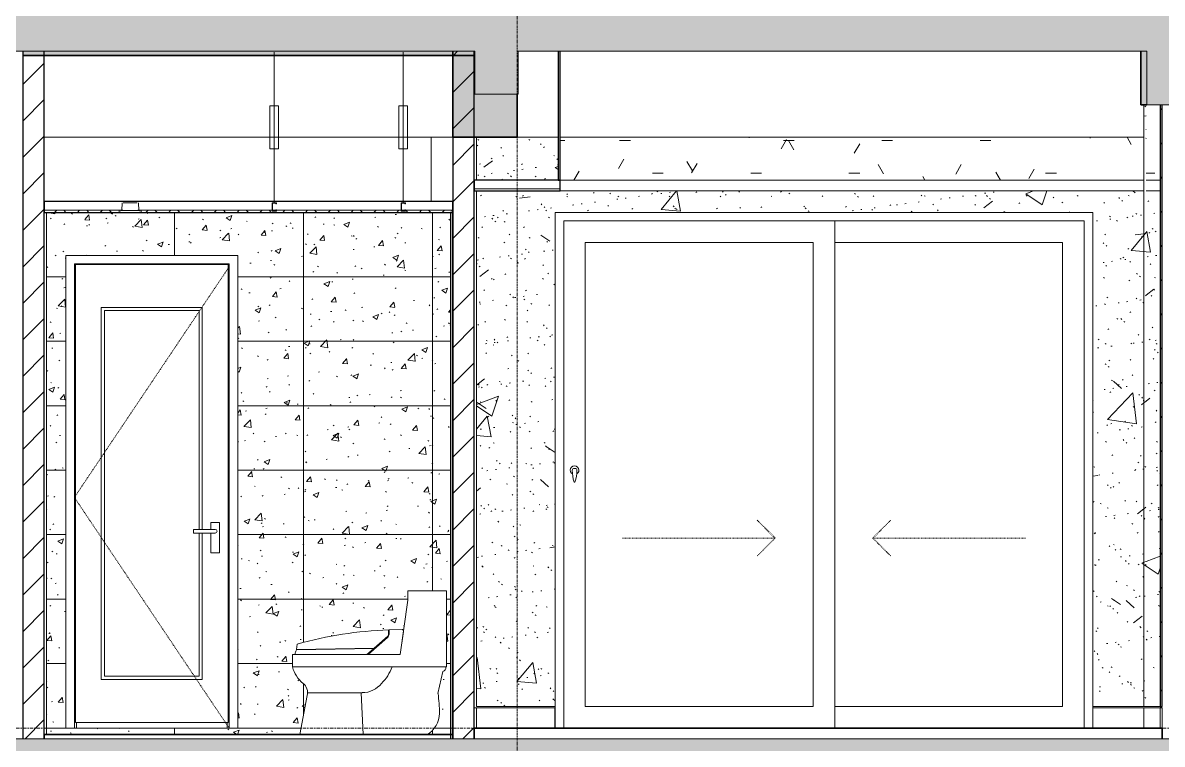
# Model space of a CAD drawing. Header units: millimetres. Extents: x -92143 to -2058, y -8802 to 35300.
# Drawn here: x -75337 to -70037, y 5525 to 8882 of the extents above; entities that cross this region are included whole.
import ezdxf

# ---------------------------------------------------------------- set-up
doc = ezdxf.new("R2010")
doc.units = ezdxf.units.MM
for name, pattern in [('Centre', [31.75, 6.35, -4.7625, 15.875, -4.7625]), ('Dash', [6.35, 3.175, -3.175]), ('Grid Line', [22.225, 12.7, -3.175, 3.175, -3.175])]:
    doc.linetypes.add(name, pattern=pattern)
for name, color, linetype, lineweight in [('0-1', 7, 'Continuous', 5), ('A-CLNG', 13, 'Continuous', 9), ('A-CLNG-1', 250, 'Continuous', 25), ('A-CLNG-2', 7, 'Continuous', 9), ('A-CLNG-PATT-1', 9, 'Continuous', 9), ('A-CLNG-PATT-3', 254, 'Continuous', 18), ('A-DETL-GENF', 92, 'Continuous', 9), ('A-DETL-GENF-1', 7, 'Continuous', 9), ('A-DETL-GENF-HDLN-1', 7, 'Dash', 9), ('A-DETL-THIN', 151, 'Continuous', 9), ('A-DOOR', 31, 'Continuous', 9), ('A-DOOR-1', 7, 'Continuous', 9), ('A-DOOR-FRAM', 31, 'Continuous', 9), ('A-DOOR-GLAZ', 31, 'Continuous', 9), ('A-DOOR-HDLN', 31, 'Dash', 18), ('A-FLOR-1', 10, 'Continuous', 35), ('A-FLOR-HRAL', 11, 'Continuous', 9), ('A-FLOR-HRAL-1', 253, 'Continuous', 18), ('A-FLOR-HRAL-2', 9, 'Continuous', 9), ('A-FLOR-LEVL-2', 51, 'Centre', 9), ('A-FLOR-PATT-1', 7, 'Continuous', 9), ('A-WALL-1', 7, 'Continuous', 9), ('A-WALL-2', 250, 'Continuous', 25), ('A-WALL-PATT-1', 7, 'Continuous', 9), ('A-WALL-PATT-2', 9, 'Continuous', 9), ('E-LITE-EQPM', 33, 'Continuous', 9), ('E-LITE-EQPM-1', 7, 'Continuous', 9), ('I-WALL-1', 250, 'Continuous', 25), ('I-WALL-2', 7, 'Continuous', 9), ('P-SANR-FIXT', 6, 'Continuous', 9), ('P-SANR-FIXT-1', 7, 'Continuous', 9), ('S-BEAM-1', 12, 'Continuous', 5), ('S-BEAM-2', 7, 'Continuous', 9), ('S-BEAM-3', 10, 'Continuous', 35), ('S-COLS-1', 7, 'Continuous', 9), ('S-GRID-1', 1, 'Grid Line', 9)]:
    doc.layers.add(name, color=color, linetype=linetype, lineweight=lineweight)
pattern_1 = [(45, (-51987.05, 14125), (-84.8528, 84.8528), [])]
pattern_2 = [(50, (-51987.05, 14125), (1093.104, -95.634), [114.3, -1257.3]), (355, (-51987, 14125), (-211.46, 1146.34), [91.44, -1005.84]), (100.451, (-51896, 14117), (881.656, 1050.7), [97.14, -1068.54]), (46.184, (-51987, 14429.8), (1626.475, -252.26), [171.45, -1885.95]), (96.636, (-51851.5, 14408.8), (1424.42, 1484.57), [145.71, -1602.81]), (351.184, (-51987, 14429.8), (1424.43, 1484.55), [137.16, -1508.76]), (21, (-51834.65, 14353.6), (909.686, -613.59), [114.3, -1257.3]), (326, (-51834.7, 14353.6), (370.81, 1105.13), [91.44, -1005.84]), (71.451, (-51758.8, 14302.5), (1280.503, 491.53), [97.14, -1068.54]), (37.5, (-51987.05, 14125), (18.5313, 507.33), [50.292, -943.356, 50.292, -970.788, -1009.65]), (37.5, (-51987.05, 14125), (18.5313, 507.33), [-2014.728, 50.292, -959.358]), (7.5, (-51987.05, 14125), (400.918, 601.084), [50.292, -531.876, 50.292, -920.496, -384.81]), (7.5, (-51987.05, 14125), (400.918, 601.084), [-1552.956, 50.292, -334.518]), (327.5, (-52326.9, 14125), (813.545, -34.374), [50.292, -330.708, 50.292, -1138.428, -1577.34]), (327.5, (-52326.9, 14125), (813.545, -34.374), [-1569.72, 50.292, -1527.048]), (317.5, (-52479.3, 14125), (888.775, 152.56), [50.292, -445.008, 50.292, -739.14, -1120.14]), (317.5, (-52479.3, 14125), (888.775, 152.56), [-1284.73, 50.29, -1069.85])]
pattern_3 = [(37.5, (-51987.05, 14125), (-4.79953, 146.8239), [5.029, -110.795, 5.029, -124.511, -123.825]), (37.5, (-51987.05, 14125), (-4.79953, 146.8239), [-245.364, 5.029, -118.796]), (7.5, (-51987.05, 14125), (134.8574, 215.0472), [5.029, -57.455, 5.029, -99.365, -40.005]), (7.5, (-51987.05, 14125), (134.8574, 215.0472), [-166.878, 5.029, -34.976]), (327.5, (-52080.78, 14125), (237.29776, 0.4316), [5.029, -33.071, 5.029, -132.131, -179.07]), (327.5, (-52080.78, 14125), (237.29776, 0.4316), [-175.26, 5.029, -174.041]), (317.5, (-52080.78, 14125), (229.067, 66.8792), [5.029, -14.021, 5.029, -84.887, -102.87]), (317.5, (-52080.78, 14125), (229.067, 66.8792), [-108.966, 5.029, -97.841])]

# ---------------------------------------------------------------- blocks, each defined once
blk = doc.blocks.new('NCV_TKTC_KET CAU_rvt-1-TKCS_MẶT CẮT E')
at = {"layer": 'A-FLOR-PATT-1'}
h = blk.add_hatch(color=256, dxfattribs=at)
h.paths.add_polyline_path([(-74122.9, 8730), (-73236.9, 8730), (-73236.9, 8750), (-75336.9, 8750), (-75336.9, 8730), (-74739.4, 8730)])
h.paths.add_polyline_path([(-20336.9, 8730), (-20336.9, 8750), (-22235.3, 8750), (-22235.3, 8730), (-20484.2, 8730)])
h.paths.add_polyline_path([(-66936.9, 8730), (-65032.3, 8730), (-65032.3, 8750), (-66936.9, 8750)])
h.paths.add_polyline_path([(-22438.4, 8730), (-22435.3, 8730.3), (-22435.3, 8750), (-22438.4, 8749.9), (-22438.4, 8741.9)])
h.paths.add_polyline_path([(-28536.9, 8730), (-28536.9, 8750), (-30435.3, 8750), (-30435.3, 8730), (-28807.5, 8730)])
h.paths.add_polyline_path([(-58736.9, 8730), (-56833.3, 8730), (-56833.3, 8750), (-58736.9, 8750)])
h.paths.add_polyline_path([(-50536.9, 8730), (-48635.6, 8730), (-48635.6, 8750), (-50536.9, 8750)])
h.paths.add_polyline_path([(-30635.3, 8730), (-30635.3, 8750), (-30638.4, 8750), (-30638.4, 8730)])
h.paths.add_polyline_path([(-40434.4, 8730), (-40434.4, 8750), (-42336.9, 8750), (-42336.9, 8730), (-40521.7, 8730)])
h.paths.add_polyline_path([(-48435.6, 8730), (-48433.3, 8730), (-48433.3, 8750), (-48435.6, 8750)])
at = {"layer": 'S-BEAM-1'}
for points in [[(-73336.9, 8350), (-73036.9, 8350), (-73036.9, 8550), (-73233.6, 8550), (-73233.6, 8750), (-73336.9, 8750), (-73336.9, 8412.6)], [(-70108.5, 8500), (-70108.5, 8750), (-70136.9, 8750), (-70136.9, 8500)]]:
    blk.add_hatch(color=256, dxfattribs=at).paths.add_polyline_path(points)
at = {"layer": 'A-FLOR-1'}
for p, q in [((-73236.9, 8730), (-73236.9, 8750.1)), ((-75336.9, 8730), (-73236.9, 8730))]:
    blk.add_line(p, q, dxfattribs=at)
at = {"layer": 'S-BEAM-2'}
for p, q in [((-73336.9, 8350), (-75236.9, 8350)), ((-73035.3, 8350), (-73036.9, 8350)), ((-72846.9, 8350), (-73035.3, 8350)), ((-70121.9, 8350), (-72836.9, 8350))]:
    blk.add_line(p, q, dxfattribs=at)
at = {"layer": 'S-BEAM-3'}
for p, q in [((-73336.9, 8750), (-73336.9, 8350)), ((-70136.9, 8750), (-70136.9, 8500)), ((-73036.9, 8350), (-73036.9, 8550)), ((-70136.9, 8500), (-70108.5, 8500)), ((-73336.9, 8350), (-73036.9, 8350))]:
    blk.add_line(p, q, dxfattribs=at)
at = {"layer": 'S-COLS-1'}
blk.add_line((-73036.9, 5695), (-73036.9, 5700), dxfattribs=at)
blk = doc.blocks.new('DOOR_CW_01 CANH MO-PANEL KINH - DIG_02-800x2200-CỬA NHÔM KÍNH-401063-TKCS_MẶT CẮT E')
at = {"layer": 'A-DETL-GENF-HDLN-1'}
for p, q in [((-50297.3, 6673.5), (-49577.3, 7747)), ((-49577.3, 5600), (-50297.3, 6673.5))]:
    blk.add_line(p, q, dxfattribs=at)
at = {"layer": 'A-DOOR-1'}
for p, q in [((-50297.3, 7760), (-50297.3, 5600)), ((-50297.3, 7760), (-49577.3, 7760)), ((-50292.3, 7758), (-50292.3, 5626)), ((-49582.3, 7758), (-50292.3, 7758)), ((-49582.3, 5626), (-49582.3, 7758)), ((-49577.3, 5600), (-49577.3, 7760)), ((-50172.3, 7558), (-49702.3, 7558)), ((-50172.3, 5826), (-50172.3, 7558)), ((-49717.3, 7543), (-50157.3, 7543)), ((-50157.3, 7543), (-50157.3, 5841)), ((-49717.3, 6524.5), (-49717.3, 7543)), ((-49702.3, 7558), (-49702.3, 6524.5)), ((-49743.2, 6524.5), (-49717.3, 6524.5)), ((-49743.2, 6507.5), (-49743.2, 6524.5)), ((-49642.3, 6524.5), (-49717.3, 6524.5)), ((-49662.1, 6556), (-49662.1, 6524.5)), ((-49622.6, 6556), (-49662.1, 6556)), ((-49622.6, 6416), (-49622.6, 6556)), ((-49717.3, 6507.5), (-49743.2, 6507.5)), ((-49717.3, 5841), (-49717.3, 6507.5)), ((-49642.3, 6507.5), (-49717.3, 6507.5)), ((-49702.3, 6507.5), (-49702.3, 5826)), ((-49662.1, 6507.5), (-49662.1, 6416)), ((-49662.1, 6416), (-49622.6, 6416)), ((-50157.3, 5841), (-49717.3, 5841)), ((-49702.3, 5826), (-50172.3, 5826)), ((-50292.3, 5626), (-49582.3, 5626)), ((-50287.3, 5600), (-50287.3, 5626)), ((-49587.3, 5600), (-49587.3, 5626))]:
    blk.add_line(p, q, dxfattribs=at)
for start, end in [(0, 90), (270, 360)]:
    blk.add_arc((-49642.3, 6516), 8.5, start, end, dxfattribs=at)
blk = doc.blocks.new('TOILET - TOILET-348229-TKCS_MẶT CẮT E')
at = {"layer": 'P-SANR-FIXT-1'}
for p, q in [((-48735.6, 6238.8), (-48735.6, 6196.1)), ((-48556.6, 6238.8), (-48735.6, 6238.8)), ((-48556.6, 5884.5), (-48556.6, 6238.8)), ((-48735.6, 6196.1), (-48772.1, 5942.7)), ((-48825.8, 6040.7), (-48825.8, 6057.1)), ((-48762.2, 6059.4), (-48823, 6057.8)), ((-48772.1, 5942.7), (-48756.8, 6048.9)), ((-48756.8, 6048.9), (-48760.2, 6058.1)), ((-49251, 5991.3), (-49254.7, 5965.3)), ((-48830.9, 6022.1), (-48920.2, 5942.7)), ((-48892.8, 5971.6), (-48829.5, 6027.8)), ((-48772.1, 5942.7), (-49273.5, 5942.7)), ((-49273.5, 5942.7), (-49273.5, 5884.5)), ((-49260.4, 5950.7), (-49260.4, 5942.7)), ((-49260.4, 5942.7), (-48926.9, 5942.7)), ((-49254.7, 5965.3), (-48892.8, 5971.6)), ((-48894.8, 5970), (-49253.9, 5963.7)), ((-48926.9, 5942.7), (-48894.8, 5970)), ((-48920.2, 5942.7), (-48772.1, 5942.7)), ((-49273.5, 5884.5), (-48556.6, 5884.5)), ((-48559.8, 5884.5), (-48556.6, 5884.5)), ((-48596, 5760.8), (-48574.2, 5863.3)), ((-49204, 5751.5), (-49237.9, 5570)), ((-48948.9, 5764.9), (-49202.5, 5764.9)), ((-48943.9, 5570), (-48954.1, 5764.9))]:
    blk.add_line(p, q, dxfattribs=at)
for centre, radius, start, end in [((-48763.6, 4249.5), 1808.7, 91.9695, 105.6338), ((-50067.9, 6068.4), 1244.9, 358.5564, 359.5142), ((-48762.2, 6057.2), 2.2, 24.5161, 91.4839), ((-48847.1, 6039.8), 24, 312.6549, 353.3451), ((-48850.1, 6040.7), 24.3, 328, 0), ((-49228.4, 5943), 32.8, 140.9297, 166.5514), ((-49128.9, 5924.8), 150, 195.5839, 230.9413), ((-49003.8, 5954.4), 206.2, 314.8639, 340.1683), ((-48578.4, 5881.7), 18.9, 283, 8.4414), ((-49259.2, 5764.2), 56.7, 347.0587, 50.9413), ((-48948.9, 5881.3), 116.3, 270, 321.1214), ((-49152.3, 5674.2), 563, 359.4277, 8.8404), ((-48706, 5669.8), 116.7, 300.6227, 359.4277)]:
    blk.add_arc(centre, radius, start, end, dxfattribs=at)
blk = doc.blocks.new('LIC_10-ĐÈN LED DOWNLIGHT ÂM TRẦN_ P_6W_ ÁNH SÁNG 4000K - LIC_10-ĐÈN LED DOWNLIGHT ÂM TRẦN_ P_6W_ ÁNH SÁNG 4000K-V5-TKCS_MẶT CẮT E')
at = {"layer": 'E-LITE-EQPM-1'}
for p, q in [((-74887.9, 8009), (-74887.9, 8000)), ((-74791, 8009), (-74882.9, 8009)), ((-74874.5, 8045), (-74877, 8009)), ((-74804.4, 8045), (-74869.4, 8045)), ((-74796.9, 8009), (-74799.4, 8045)), ((-74785.9, 8000), (-74785.9, 8009)), ((-74896.9, 8000), (-74896.9, 7998)), ((-74896.9, 7998), (-74891, 7998)), ((-74776.9, 7998), (-74896.9, 7998)), ((-74896.5, 8000), (-74893.4, 8000)), ((-74782.9, 8000), (-74895, 8000)), ((-74893.3, 8000), (-74876.1, 8000)), ((-74885.5, 8000), (-74882, 8000)), ((-74881.9, 8002), (-74881.9, 8000)), ((-74881.1, 8000), (-74878.6, 8000)), ((-74873.6, 8000), (-74800.3, 8000)), ((-74860.6, 8000), (-74853.3, 8000)), ((-74820.5, 8000), (-74813.3, 8000)), ((-74797.7, 8000), (-74780.6, 8000)), ((-74795.3, 8000), (-74792.7, 8000)), ((-74791.9, 8000), (-74791.9, 8002)), ((-74791.8, 8000), (-74788.4, 8000)), ((-74782.9, 7998), (-74776.9, 7998)), ((-74780.5, 8000), (-74778.1, 8000)), ((-74776.9, 7998), (-74776.9, 8000))]:
    blk.add_line(p, q, dxfattribs=at)
blk = doc.blocks.new('Railing - Railing-915990-TKCS_MẶT CẮT E')
at = {"layer": 'A-FLOR-HRAL-1'}
for p, q in [((-70036.9, 5695), (-70046.9, 5695)), ((-70046.9, 5695), (-70046.9, 5600)), ((-70036.9, 5600), (-70036.9, 5695)), ((-70046.9, 5600), (-70036.9, 5600))]:
    blk.add_line(p, q, dxfattribs=at)
at = {"layer": 'A-FLOR-HRAL-2'}
for p, q in [((-70360.3, 5600), (-70360.3, 5695)), ((-70360.3, 5695), (-70121.9, 5695)), ((-70121.9, 5600), (-70121.9, 5695)), ((-70121.9, 5695), (-70046.9, 5695))]:
    blk.add_line(p, q, dxfattribs=at)
blk = doc.blocks.new('Railing - Railing-945259-TKCS_MẶT CẮT E')
at = {"layer": 'A-FLOR-HRAL-2'}
for p, q in [((-73236.9, 5695), (-73226.9, 5695)), ((-73226.9, 5600), (-73226.9, 5695)), ((-73226.9, 5695), (-72862.4, 5695)), ((-72862.4, 5695), (-72862.4, 5600))]:
    blk.add_line(p, q, dxfattribs=at)
blk = doc.blocks.new('CL_01-VÁCH DỰNG THẠCH CAO CĂN HỘ LOẠI 1-5A4 - CL_01-VÁCH DỰNG THẠCH CAO CĂN HỘ LOẠI 1A-5-913485-TKCS_MẶT CẮT E')
at = {"layer": 'A-CLNG-PATT-3'}
h = blk.add_hatch(dxfattribs=at)
h.set_pattern_fill('FP_2', color=256, style=0, pattern_type=2)
h.set_pattern_definition([(0, (-51987.05, 14125), (609.6, 152.4), [50.292, -406.908, 50.292, -406.908, -2438.4]), (0, (-51987.05, 14125), (609.6, 152.4), [-914.4, 50.292, -864.108, 50.292, -406.908, -1066.8]), (0, (-51987.05, 14125), (609.6, 152.4), [-2286, 50.292, -254.508, 50.292, -711.708]), (120, (-51758.45, 14201.2), (-436.7823, 451.7291), [50.292, -406.908, 50.292, -2845.308]), (120, (-51758.45, 14201.2), (-436.7823, 451.7291), [-507.492, -406.908, 50.292, -864.108, -1524]), (120, (-51758.45, 14201.2), (-436.7823, 451.7291), [-1828.8, 50.292, -406.908, 50.292, -1016.508]), (120, (-51758.45, 14201.2), (-436.7823, 451.7291), [-2336.292, -254.508, 50.292, -711.708]), (240, (-51682.25, 14506), (-172.8177, -604.1291), [50.292, -406.908, 50.292, -406.908, -2438.4]), (240, (-51682.25, 14506), (-172.8177, -604.1291), [-914.4, 50.292, -864.108, 50.292, -406.908, -1066.8]), (240, (-51682.25, 14506), (-172.8177, -604.1291), [-2286, 50.292, -254.508, 50.292, -711.708])])
h.paths.add_polyline_path([(-70121.9, 8150), (-70121.9, 8350), (-72836.9, 8350), (-72836.9, 8150), (-71040.2, 8150)])
h.paths.add_polyline_path([(-70111.9, 8150), (-70046.9, 8150), (-70046.9, 8500), (-70111.9, 8500), (-70111.9, 8412.6)])
at = {"layer": 'A-CLNG-1'}
for p, q in [((-72846.9, 8750), (-72846.9, 8150)), ((-72836.9, 8150), (-72836.9, 8750)), ((-72846.9, 8150), (-72836.9, 8150))]:
    blk.add_line(p, q, dxfattribs=at)
blk = doc.blocks.new('NCV_TKTC_TANG 2_rvt-1-TKCS_MẶT CẮT E')
at = {"layer": 'A-CLNG-PATT-1'}
h = blk.add_hatch(dxfattribs=at)
h.set_pattern_fill('FP_4', color=256, style=0, pattern_type=2)
h.set_pattern_definition([(45, (-51987.05, 14125), (-53.033, 53.033), []), (135, (-51987.05, 14125), (-53.033, -53.033), [])])
h.paths.add_polyline_path([(-73506.3, 8000), (-73336.9, 8000), (-73336.9, 8010), (-73557.4, 8010), (-73557.4, 8005), (-73577.4, 8005), (-73577.4, 8010), (-74157.4, 8010), (-74157.4, 8005), (-74177.4, 8005), (-74177.4, 8010), (-74790.5, 8009), (-74790.5, 8000), (-73532.4, 8000)])
h.paths.add_polyline_path([(-75236.9, 8000), (-74883.3, 8000), (-74882.9, 8009), (-75236.9, 8010)])
h.paths.add_polyline_path([(-74159.9, 8007.5), (-74159.9, 8010), (-74174.9, 8010), (-74174.9, 8007.5)])
h.paths.add_polyline_path([(-73559.9, 8007.5), (-73559.9, 8010), (-73574.9, 8010), (-73574.9, 8007.5)])
at = {"layer": 'A-WALL-PATT-1'}
h = blk.add_hatch(dxfattribs=at)
h.set_pattern_fill('FP_5', color=256, style=0, pattern_type=2)
h.set_pattern_definition([(45, (-51987.05, 14125), (-79.5495, 79.5495), [])])
h.paths.add_polyline_path([(-70046.9, 5700), (-70036.9, 5700), (-70036.9, 8500), (-70046.9, 8500), (-70046.9, 5977.7)])
at = {"layer": 'A-WALL-PATT-2'}
h = blk.add_hatch(dxfattribs=at)
h.set_pattern_fill('FP_1', color=256, style=0, pattern_type=2)
h.set_pattern_definition(pattern_1)
h.paths.add_polyline_path([(-75336.9, 5550), (-75236.9, 5550), (-75236.9, 8750), (-75336.9, 8750), (-75336.9, 5673.3)])
h = blk.add_hatch(dxfattribs=at)
h.set_pattern_fill('FP_1', color=256, style=0, pattern_type=2)
h.set_pattern_definition(pattern_1)
h.paths.add_polyline_path([(-73336.9, 5550), (-73236.9, 5550), (-73236.9, 8750), (-73336.9, 8750), (-73336.9, 5673.3)])
h = blk.add_hatch(dxfattribs=at)
h.set_pattern_fill('FP_7', color=256, style=0, pattern_type=2)
h.set_pattern_definition(pattern_2)
h.paths.add_polyline_path([(-70115.4, 5700), (-70111.9, 5700), (-70111.9, 8500), (-70121.9, 8500), (-70121.9, 5700)])
h = blk.add_hatch(dxfattribs=at)
h.set_pattern_fill('FP_6', color=256, style=0, pattern_type=2)
h.set_pattern_definition(pattern_3)
h.paths.add_polyline_path([(-70115.4, 5700), (-70111.9, 5700), (-70111.9, 8500), (-70121.9, 8500), (-70121.9, 5700)])
h = blk.add_hatch(dxfattribs=at)
h.set_pattern_fill('FP_7', color=256, style=0, pattern_type=2)
h.set_pattern_definition(pattern_2)
h.paths.add_polyline_path([(-73226.9, 5700), (-72860.3, 5700), (-72860.3, 8000), (-70360.3, 8000), (-70360.3, 5700), (-70121.9, 5700), (-70121.9, 8100), (-73226.9, 8100), (-73226.9, 5977.7)])
h.paths.add_polyline_path([(-70111.9, 5700), (-70046.9, 5700), (-70046.9, 8100), (-70111.9, 8100), (-70111.9, 5977.7)])
h.paths.add_polyline_path([(-73036.9, 8150), (-72846.9, 8150), (-72846.9, 8350), (-73226.9, 8350), (-73226.9, 8150)])
h = blk.add_hatch(dxfattribs=at)
h.set_pattern_fill('FP_6', color=256, style=0, pattern_type=2)
h.set_pattern_definition(pattern_3)
h.paths.add_polyline_path([(-73226.9, 5700), (-72860.3, 5700), (-72860.3, 8000), (-70360.3, 8000), (-70360.3, 5700), (-70121.9, 5700), (-70121.9, 8100), (-73226.9, 8100), (-73226.9, 5977.7)])
h.paths.add_polyline_path([(-70111.9, 5700), (-70046.9, 5700), (-70046.9, 8100), (-70111.9, 8100), (-70111.9, 5977.7)])
h.paths.add_polyline_path([(-73036.9, 8150), (-72846.9, 8150), (-72846.9, 8350), (-73226.9, 8350), (-73226.9, 8150)])
h = blk.add_hatch(dxfattribs=at)
h.set_pattern_fill('FP_10', color=256, style=0, pattern_type=2)
h.set_pattern_definition([(50, (-51987.05, 14125), (273.276, -23.909), [28.575, -314.325]), (355, (-51987.05, 14125), (-52.8646, 286.585), [22.86, -251.46]), (100.451, (-51964.28, 14123), (220.4138, 262.6745), [24.285, -267.135]), (46.184, (-51987.05, 14201.2), (406.6187, -63.0646), [42.863, -471.488]), (96.636, (-51953.17, 14195.94), (356.104, 371.1414), [36.428, -400.703]), (351.184, (-51987.05, 14201.2), (356.1075, 371.138), [34.29, -377.19]), (21, (-51948.95, 14182.15), (227.4212, -153.3982), [28.575, -314.325]), (326, (-51948.95, 14182.15), (92.7027, 276.2822), [22.86, -251.46]), (71.451, (-51930, 14169.37), (320.1254, 122.8816), [24.285, -267.135]), (37.5, (-51987.05, 14125), (4.6325, 126.8326), [5.029, -243.383, 5.029, -250.241, -252.413]), (37.5, (-51987.05, 14125), (4.6325, 126.8326), [-503.682, 5.029, -247.383]), (7.5, (-51987.05, 14125), (100.22916, 150.2711), [5.029, -140.513, 5.029, -237.668, -96.203]), (7.5, (-51987.05, 14125), (100.22916, 150.2711), [-388.239, 5.029, -91.173]), (327.5, (-52072.01, 14125), (203.38684, -8.5935), [5.029, -90.221, 5.029, -292.151, -394.335]), (327.5, (-52072.01, 14125), (203.38684, -8.5935), [-392.43, 5.029, -389.306]), (317.5, (-52110.11, 14125), (222.1944, 38.1398), [5.029, -118.796, 5.029, -192.329, -280.035]), (317.5, (-52110.11, 14125), (222.1944, 38.1398), [-321.183, 5.029, -275.006])])
h.paths.add_polyline_path([(-75226.9, 5570), (-74047.5, 5570), (-74012.1, 5764.1), (-74013.5, 5776.8), (-74017.6, 5788.5), (-74024.2, 5799.3), (-74055.6, 5831.2), (-74071.8, 5855.8), (-74083.1, 5884.5), (-74083.1, 5942.7), (-74070, 5942.7), (-74070, 5950.7), (-74063.5, 5963.7), (-73704.4, 5970), (-73736.5, 5942.7), (-73729.8, 5942.7), (-73636.1, 6027.8), (-73632.9, 6037), (-73632.6, 6057.8), (-73569.8, 6058.1), (-73566.4, 6048.9), (-73545.2, 6196.1), (-73545.2, 6238.8), (-73366.2, 6238.8), (-73366.2, 5884.5), (-73369.4, 5884.5), (-73372.4, 5871.1), (-73379.4, 5864.9), (-73383.8, 5863.3), (-73405.6, 5760.8), (-73400.4, 5714.8), (-73399, 5668.3), (-73402.2, 5642.4), (-73411.2, 5617.6), (-73425.7, 5595.4), (-73444.7, 5577.1), (-73456.5, 5570), (-73346.9, 5570), (-73346.9, 8000), (-74782.9, 8000), (-74782.9, 7998), (-74891, 7998), (-74891, 8000), (-75226.9, 8000), (-75226.9, 5673.3)])
h.paths.add_polyline_path([(-75136.9, 5600), (-75136.9, 7800), (-74336.9, 7800), (-74336.9, 5600), (-75047.7, 5600)])
h.paths.add_polyline_path([(-74064.3, 5965.3), (-74060.6, 5991.3), (-73899.6, 6027.8), (-73778.7, 6046.5), (-73635.4, 6057.1), (-73636.8, 6035.7), (-73640.5, 6026.5), (-73704.4, 5971.6), (-74063.5, 5965.3)])
h = blk.add_hatch(dxfattribs=at)
h.set_pattern_fill('FP_14', color=256, style=0, pattern_type=2)
h.set_pattern_definition([(0, (-75231.94, 5600), (0, 300), []), (90, (-75231.94, 5600), (-600, 4e-14), [])])
h.paths.add_polyline_path([(-75226.9, 5570), (-74047.5, 5570), (-74012.1, 5764.1), (-74013.5, 5776.8), (-74017.6, 5788.5), (-74024.2, 5799.3), (-74055.6, 5831.2), (-74071.8, 5855.8), (-74083.1, 5884.5), (-74083.1, 5942.7), (-74070, 5942.7), (-74070, 5950.7), (-74063.5, 5963.7), (-73704.4, 5970), (-73736.5, 5942.7), (-73729.8, 5942.7), (-73636.1, 6027.8), (-73632.9, 6037), (-73632.6, 6057.8), (-73569.8, 6058.1), (-73566.4, 6048.9), (-73545.2, 6196.1), (-73545.2, 6238.8), (-73366.2, 6238.8), (-73366.2, 5884.5), (-73369.4, 5884.5), (-73372.4, 5871.1), (-73379.4, 5864.9), (-73383.8, 5863.3), (-73405.6, 5760.8), (-73400.4, 5714.8), (-73399, 5668.3), (-73402.2, 5642.4), (-73411.2, 5617.6), (-73425.7, 5595.4), (-73444.7, 5577.1), (-73456.5, 5570), (-73346.9, 5570), (-73346.9, 8000), (-74782.9, 8000), (-74782.9, 7998), (-74891, 7998), (-74891, 8000), (-75226.9, 8000), (-75226.9, 5673.3)])
h.paths.add_polyline_path([(-75136.9, 5600), (-75136.9, 7800), (-74336.9, 7800), (-74336.9, 5600), (-75047.7, 5600)])
h.paths.add_polyline_path([(-74064.3, 5965.3), (-74060.6, 5991.3), (-73899.6, 6027.8), (-73778.7, 6046.5), (-73635.4, 6057.1), (-73636.8, 6035.7), (-73640.5, 6026.5), (-73704.4, 5971.6), (-74063.5, 5965.3)])
at = {"layer": 'A-CLNG-1'}
for p, q in [((-72836.9, 8150), (-73236.9, 8150)), ((-73236.9, 8150), (-73236.9, 8100)), ((-72836.9, 8100), (-72836.9, 8150)), ((-73236.9, 8100), (-72836.9, 8100)), ((-73336.9, 8050), (-75236.9, 8050)), ((-75236.9, 8050), (-75236.9, 8000)), ((-73336.9, 8000), (-73336.9, 8050)), ((-75236.9, 8000), (-74891, 8000)), ((-74782.9, 8000), (-73336.9, 8000))]:
    blk.add_line(p, q, dxfattribs=at)
at = {"layer": 'A-CLNG-2'}
for p, q in [((-72836.9, 8110), (-73236.9, 8110)), ((-72836.9, 8150), (-70121.9, 8150)), ((-70111.9, 8150), (-70046.9, 8150)), ((-70121.9, 8100), (-72836.9, 8100)), ((-70046.9, 8100), (-70111.9, 8100)), ((-74871.4, 8010), (-75236.9, 8010)), ((-74177, 8010), (-74802.5, 8010)), ((-74158.1, 8010), (-74174.9, 8010)), ((-73577, 8010), (-74157.4, 8010)), ((-73558.1, 8010), (-73574.9, 8010)), ((-73336.9, 8010), (-73557.4, 8010))]:
    blk.add_line(p, q, dxfattribs=at)
at = {"layer": 'A-FLOR-1'}
for p, q in [((-73336.9, 5570), (-75236.9, 5570)), ((-75236.9, 5570), (-75236.9, 5550)), ((-73336.9, 5550), (-73336.9, 5570)), ((-70036.9, 5600), (-73236.9, 5600)), ((-73236.9, 5600), (-73236.9, 5550)), ((-70036.9, 5550), (-70036.9, 5600))]:
    blk.add_line(p, q, dxfattribs=at)
at = {"layer": 'A-WALL-1'}
blk.add_line((-73436.9, 8050), (-73436.9, 8350), dxfattribs=at)
at = {"layer": 'A-WALL-2'}
for p, q in [((-75336.9, 8750), (-75336.9, 5550)), ((-75236.9, 5550), (-75236.9, 8750)), ((-73336.9, 8750), (-73336.9, 5550)), ((-73236.9, 5550), (-73236.9, 8750.1))]:
    blk.add_line(p, q, dxfattribs=at)
at = {"layer": 'I-WALL-1'}
for p, q in [((-70046.9, 8500), (-70046.9, 5700)), ((-70036.9, 5700), (-70036.9, 8500)), ((-73346.9, 8000), (-73346.9, 5550)), ((-73336.9, 8000), (-73346.9, 8000)), ((-73336.9, 5550), (-73336.9, 8000)), ((-70046.9, 5700), (-70036.9, 5700))]:
    blk.add_line(p, q, dxfattribs=at)
at = {"layer": 'I-WALL-2'}
for p, q in [((-70121.9, 5700), (-70121.9, 8500)), ((-73226.9, 8350), (-73226.9, 8150)), ((-73226.9, 8100), (-73226.9, 5700)), ((-75226.9, 8000), (-75226.9, 5570)), ((-72860.3, 5700), (-72860.3, 8000)), ((-72860.3, 8000), (-70360.3, 8000)), ((-70360.3, 8000), (-70360.3, 5700)), ((-75136.9, 5600), (-75136.9, 7800)), ((-75136.9, 7800), (-74336.9, 7800)), ((-74336.9, 7800), (-74336.9, 5600)), ((-73226.9, 5700), (-72860.3, 5700)), ((-70360.3, 5700), (-70121.9, 5700)), ((-70111.9, 5700), (-70121.9, 5700)), ((-70111.9, 5700), (-70046.9, 5700)), ((-74336.9, 5600), (-75136.9, 5600))]:
    blk.add_line(p, q, dxfattribs=at)
at = {"layer": 'S-COLS-1'}
blk.add_line((-73436.9, 8050), (-73436.9, 8350), dxfattribs=at)
at = {"layer": 'A-CLNG'}
blk.add_blockref('CL_01-VÁCH DỰNG THẠCH CAO CĂN HỘ LOẠI 1-5A4 - CL_01-VÁCH DỰNG THẠCH CAO CĂN HỘ LOẠI 1A-5-913485-TKCS_MẶT CẮT E', (0, 0), dxfattribs=at)
at = {"layer": 'A-DOOR'}
blk.add_blockref('DOOR_CW_01 CANH MO-PANEL KINH - DIG_02-800x2200-CỬA NHÔM KÍNH-401063-TKCS_MẶT CẮT E', (-24799.6, 0), dxfattribs=at)
at = {"layer": 'A-FLOR-HRAL'}
for name in ['Railing - Railing-945259-TKCS_MẶT CẮT E', 'Railing - Railing-915990-TKCS_MẶT CẮT E']:
    blk.add_blockref(name, (0, 0), dxfattribs=at)
at = {"layer": 'E-LITE-EQPM'}
blk.add_blockref('LIC_10-ĐÈN LED DOWNLIGHT ÂM TRẦN_ P_6W_ ÁNH SÁNG 4000K - LIC_10-ĐÈN LED DOWNLIGHT ÂM TRẦN_ P_6W_ ÁNH SÁNG 4000K-V5-TKCS_MẶT CẮT E', (0, 0), dxfattribs=at)
at = {"layer": 'P-SANR-FIXT'}
blk.add_blockref('TOILET - TOILET-348229-TKCS_MẶT CẮT E', (-24809.6, 0), dxfattribs=at)
blk = doc.blocks.new('DEG_02-DEG_03 - DEG_02-2500x2400mm-CỬA ĐI 02 CÁNH TRƯỢT-V78-TKCS_MẶT CẮT E')
at = {"layer": 'A-DOOR'}
for p, q in [((-71560.3, 5600), (-71560.3, 7960)), ((-72720.3, 5700), (-72720.3, 7860)), ((-72720.3, 7860), (-71660.3, 7860)), ((-71660.3, 7860), (-71660.3, 5700)), ((-71660.3, 5700), (-72720.3, 5700))]:
    blk.add_line(p, q, dxfattribs=at)
at = {"layer": 'A-DOOR', "flags": 128}
blk.add_lwpolyline([(-72768.8, 6808.7), (-72768.8, 6808.7), (-72768.8, 6808.7), (-72768.8, 6808.7), (-72768.8, 6808.7), (-72768.9, 6808.7), (-72768.9, 6808.7), (-72768.9, 6808.7), (-72768.9, 6808.7), (-72768.9, 6808.7), (-72769, 6808.7), (-72769, 6808.7), (-72769, 6808.7), (-72769, 6808.7), (-72769.1, 6808.7), (-72769.1, 6808.7), (-72769.1, 6808.7), (-72769.2, 6808.7), (-72769.2, 6808.7), (-72769.3, 6808.7), (-72769.3, 6808.7), (-72769.4, 6808.7), (-72769.4, 6808.7), (-72769.5, 6808.7), (-72769.5, 6808.7), (-72769.6, 6808.7), (-72769.6, 6808.7), (-72769.7, 6808.7), (-72769.7, 6808.7), (-72769.8, 6808.7), (-72769.8, 6808.7), (-72769.9, 6808.7), (-72769.9, 6808.7), (-72770, 6808.7), (-72770.1, 6808.7), (-72770.1, 6808.7), (-72770.2, 6808.7), (-72770.2, 6808.7), (-72770.3, 6808.7), (-72770.4, 6808.7), (-72770.4, 6808.7), (-72770.5, 6808.7), (-72770.5, 6808.7), (-72770.6, 6808.7), (-72770.7, 6808.7), (-72770.7, 6808.7), (-72770.8, 6808.7), (-72770.8, 6808.7), (-72770.9, 6808.7), (-72770.9, 6808.7), (-72771, 6808.7), (-72771, 6808.7), (-72771.1, 6808.7), (-72771.1, 6808.7), (-72771.2, 6808.7), (-72771.2, 6808.7), (-72771.3, 6808.7), (-72771.3, 6808.7), (-72771.4, 6808.7), (-72771.4, 6808.7), (-72771.5, 6808.7), (-72771.5, 6808.7), (-72771.5, 6808.7), (-72771.6, 6808.7), (-72771.6, 6808.7), (-72771.6, 6808.7), (-72771.7, 6808.7), (-72771.7, 6808.7), (-72771.7, 6808.7), (-72771.7, 6808.7), (-72771.7, 6808.7), (-72771.8, 6808.7), (-72771.8, 6808.7), (-72771.8, 6808.7), (-72771.8, 6808.7), (-72771.8, 6808.7), (-72771.8, 6808.7)], dxfattribs=at)
at = {"layer": 'A-DOOR'}
for centre, radius, start, end in [((-72770.3, 6800), 20, 0, 180), ((-72770.3, 6800), 20, 180, 240), ((-72771.8, 6799.2), 9.45, 90, 180), ((-72616.5, 6799.2), 164.8, 180, 199.134), ((-72768.8, 6799.2), 9.45, 0, 90), ((-72924.1, 6799.2), 164.8, 340.866, 0), ((-72770.3, 6800), 20, 300, 0), ((-72769.9, 6746), 2.34, 199.134, 261.031), ((-72770.7, 6746), 2.34, 278.969, 340.866)]:
    blk.add_arc(centre, radius, start, end, dxfattribs=at)
at = {"layer": 'A-DOOR-FRAM'}
for p, q in [((-72820.3, 5600), (-72820.3, 7960)), ((-72820.3, 7960), (-70400.3, 7960)), ((-70400.3, 5600), (-70400.3, 7960)), ((-72860.3, 5700), (-72860.3, 5600)), ((-70360.3, 5695), (-70360.3, 5700))]:
    blk.add_line(p, q, dxfattribs=at)
at = {"layer": 'A-DOOR-GLAZ'}
for p, q in [((-70500.3, 7860), (-71560.3, 7860)), ((-70500.3, 5700), (-70500.3, 7860)), ((-71560.3, 5700), (-70500.3, 5700))]:
    blk.add_line(p, q, dxfattribs=at)
at = {"layer": 'A-DOOR-HDLN'}
for p, q in [((-71837.6, 6484.2), (-71922.4, 6569.1)), ((-71383.1, 6484.2), (-71298.2, 6569.1)), ((-72547.6, 6484.2), (-71837.6, 6484.2)), ((-71837.6, 6484.2), (-71922.4, 6399.4)), ((-71383.1, 6484.2), (-71298.2, 6399.4)), ((-70673.1, 6484.2), (-71383.1, 6484.2))]:
    blk.add_line(p, q, dxfattribs=at)
blk = doc.blocks.new('Repeating Detail - THANH TREO TRẦN 700-354068-TKCS_MẶT CẮT E')
at = {"layer": 'A-DETL-GENF'}
for points in [[(-74177.4, 28405), (-74157.4, 28405), (-74157.4, 28411), (-74159.9, 28407.5), (-74174.9, 28407.5), (-74174.9, 28442.5), (-74159.9, 28442.5), (-74157.4, 28439), (-74157.4, 28445), (-74177.4, 28445)], [(-73577.4, 28405), (-73557.4, 28405), (-73557.4, 28411), (-73559.9, 28407.5), (-73574.9, 28407.5), (-73574.9, 28442.5), (-73559.9, 28442.5), (-73557.4, 28439), (-73557.4, 28445), (-73577.4, 28445)]]:
    blk.add_hatch(color=256, dxfattribs=at).paths.add_polyline_path(points)
for p, q in [((-74167.4, 28445), (-74167.4, 29145)), ((-73567.4, 28445), (-73567.4, 29145)), ((-74187.4, 28895), (-74147.4, 28895)), ((-74187.4, 28695), (-74187.4, 28895)), ((-74147.4, 28895), (-74147.4, 28695)), ((-73587.4, 28895), (-73547.4, 28895)), ((-73587.4, 28695), (-73587.4, 28895)), ((-73547.4, 28895), (-73547.4, 28695)), ((-74147.4, 28695), (-74187.4, 28695)), ((-73547.4, 28695), (-73587.4, 28695)), ((-74157.4, 28445), (-74177.4, 28445)), ((-74177.4, 28445), (-74177.4, 28405)), ((-74157.4, 28445), (-74177.4, 28445)), ((-74177.4, 28445), (-74177.4, 28405)), ((-74174.9, 28442.5), (-74159.9, 28442.5)), ((-74174.9, 28407.5), (-74174.9, 28442.5)), ((-74174.9, 28407.5), (-74174.9, 28442.5)), ((-74174.9, 28442.5), (-74159.9, 28442.5)), ((-74159.9, 28442.5), (-74159.9, 28439)), ((-74159.9, 28442.5), (-74159.9, 28439)), ((-74159.9, 28439), (-74157.4, 28439)), ((-74159.9, 28439), (-74157.4, 28439)), ((-74157.4, 28411), (-74159.9, 28411)), ((-74159.9, 28411), (-74159.9, 28407.5)), ((-74157.4, 28411), (-74159.9, 28411)), ((-74159.9, 28411), (-74159.9, 28407.5)), ((-74157.4, 28439), (-74157.4, 28445)), ((-74157.4, 28439), (-74157.4, 28445)), ((-74157.4, 28405), (-74157.4, 28411)), ((-74157.4, 28405), (-74157.4, 28411)), ((-73557.4, 28445), (-73577.4, 28445)), ((-73577.4, 28445), (-73577.4, 28405)), ((-73557.4, 28445), (-73577.4, 28445)), ((-73577.4, 28445), (-73577.4, 28405)), ((-73574.9, 28442.5), (-73559.9, 28442.5)), ((-73574.9, 28407.5), (-73574.9, 28442.5)), ((-73574.9, 28407.5), (-73574.9, 28442.5)), ((-73574.9, 28442.5), (-73559.9, 28442.5)), ((-73559.9, 28442.5), (-73559.9, 28439)), ((-73559.9, 28442.5), (-73559.9, 28439)), ((-73559.9, 28439), (-73557.4, 28439)), ((-73559.9, 28439), (-73557.4, 28439)), ((-73557.4, 28411), (-73559.9, 28411)), ((-73559.9, 28411), (-73559.9, 28407.5)), ((-73557.4, 28411), (-73559.9, 28411)), ((-73559.9, 28411), (-73559.9, 28407.5)), ((-73557.4, 28439), (-73557.4, 28445)), ((-73557.4, 28439), (-73557.4, 28445)), ((-73557.4, 28405), (-73557.4, 28411)), ((-73557.4, 28405), (-73557.4, 28411)), ((-74177.4, 28405), (-74157.4, 28405)), ((-74177.4, 28405), (-74157.4, 28405)), ((-74159.9, 28407.5), (-74174.9, 28407.5)), ((-74159.9, 28407.5), (-74174.9, 28407.5)), ((-73577.4, 28405), (-73557.4, 28405)), ((-73577.4, 28405), (-73557.4, 28405)), ((-73559.9, 28407.5), (-73574.9, 28407.5)), ((-73559.9, 28407.5), (-73574.9, 28407.5))]:
    blk.add_line(p, q, dxfattribs=at)

msp = doc.modelspace()

# ---------------------------------------------------------------- hatches: boundary and pattern name
at = {"layer": 'A-DETL-GENF-1'}
for points in [[(-77935.7, 8350), (-77935.7, 8750), (-73233.6, 8750), (-73233.6, 8550), (-73033.3, 8550), (-73033.3, 8750), (-70108.5, 8750), (-70108.5, 8500), (-69708.5, 8500), (-69708.5, 8750), (-65032.3, 8750), (-65032.3, 8550), (-64832.3, 8550), (-64832.3, 8750), (-61933.6, 8750), (-61933.6, 8500), (-61533.6, 8500), (-61533.6, 8750), (-56833.3, 8750), (-56833.3, 8550), (-56633.3, 8550), (-56633.3, 8750), (-53733.2, 8750), (-53733.2, 8500), (-53333.2, 8500), (-53333.2, 8750), (-48635.6, 8750), (-48635.6, 8550), (-48435.6, 8550), (-48435.6, 8750), (-45535.3, 8750), (-45535.3, 8500), (-45134.4, 8500), (-45134.4, 8750), (-40434.4, 8750), (-40434.4, 8550), (-40234.4, 8550), (-40234.4, 8750), (-37436.9, 8750), (-37436.9, 8500), (-37037.4, 8500), (-37037.4, 8750), (-33860.3, 8750), (-33860.3, 8500), (-33436.9, 8500), (-33436.9, 8750), (-30635.3, 8750), (-30635.3, 8550), (-30435.3, 8550), (-30435.3, 8750), (-25735.7, 8750), (-25735.7, 8500), (-25335.7, 8500), (-25335.7, 8750), (-22435.3, 8750), (-22435.3, 8550), (-22235.3, 8550), (-22235.3, 8750), (-17535.3, 8750), (-17535.3, 8350), (-17236.9, 8350), (-17236.9, 8950), (-78233.3, 8950), (-78233.3, 8350)], [(-17236.9, 4950), (-17236.9, 5550), (-78233.3, 5550), (-78233.3, 4950), (-77935.7, 4950), (-77935.7, 5350), (-73233.6, 5350), (-73233.6, 5150), (-73033.3, 5150), (-73033.3, 5350), (-70108.5, 5350), (-70108.5, 5100), (-69708.5, 5100), (-69708.5, 5350), (-65032.3, 5350), (-65032.3, 5150), (-64832.3, 5150), (-64832.3, 5350), (-61933.6, 5350), (-61933.6, 5100), (-61533.6, 5100), (-61533.6, 5350), (-56833.3, 5350), (-56833.3, 5150), (-56633.3, 5150), (-56633.3, 5350), (-53733.2, 5350), (-53733.2, 5100), (-53333.2, 5100), (-53333.2, 5350), (-48635.6, 5350), (-48635.6, 5150), (-48435.6, 5150), (-48435.6, 5350), (-45535.3, 5350), (-45535.3, 5100), (-45134.4, 5100), (-45134.4, 5350), (-40434.4, 5350), (-40434.4, 5150), (-40234.4, 5150), (-40234.4, 5350), (-37436.9, 5350), (-37436.9, 5100), (-37037.4, 5100), (-37037.4, 5350), (-33860.3, 5350), (-33860.3, 5100), (-33436.9, 5100), (-33436.9, 5350), (-30635.3, 5350), (-30635.3, 5150), (-30435.3, 5150), (-30435.3, 5350), (-25735.7, 5350), (-25735.7, 5100), (-25335.7, 5100), (-25335.7, 5350), (-22435.3, 5350), (-22435.3, 5150), (-22235.3, 5150), (-22235.3, 5350), (-17535.3, 5350), (-17535.3, 4950)]]:
    msp.add_hatch(color=256, dxfattribs=at).paths.add_polyline_path(points)

# ---------------------------------------------------------------- linework, layer by layer
at = {"layer": 'A-DETL-THIN'}
for p, q in [((-77935.7, 8750), (-73233.6, 8750)), ((-73233.6, 8750), (-73233.6, 8550)), ((-73033.3, 8550), (-73033.3, 8750)), ((-73033.3, 8750), (-70108.5, 8750)), ((-70108.5, 8750), (-70108.5, 8500)), ((-73233.6, 8550), (-73033.3, 8550)), ((-70108.5, 8500), (-69708.5, 8500)), ((-37037.4, 5550), (-78233.3, 5550))]:
    msp.add_line(p, q, dxfattribs=at)
at = {"layer": 'A-FLOR-LEVL-2'}
msp.add_line((-92142.8, 5600), (-5549.7, 5600), dxfattribs=at)
at = {"layer": 'S-GRID-1'}
msp.add_line((-73036.9, -3701.5), (-73036.9, 30542.5), dxfattribs=at)

# ---------------------------------------------------------------- block references
at = {"layer": '0-1'}
for name in ['NCV_TKTC_KET CAU_rvt-1-TKCS_MẶT CẮT E', 'NCV_TKTC_TANG 2_rvt-1-TKCS_MẶT CẮT E']:
    msp.add_blockref(name, (0, 0), dxfattribs=at)
at = {"layer": 'A-DETL-GENF'}
msp.add_blockref('Repeating Detail - THANH TREO TRẦN 700-354068-TKCS_MẶT CẮT E', (0, -20400), dxfattribs=at)
at = {"layer": 'A-DOOR'}
msp.add_blockref('DEG_02-DEG_03 - DEG_02-2500x2400mm-CỬA ĐI 02 CÁNH TRƯỢT-V78-TKCS_MẶT CẮT E', (0, 0), dxfattribs=at)

doc.saveas('drawing.dxf')
